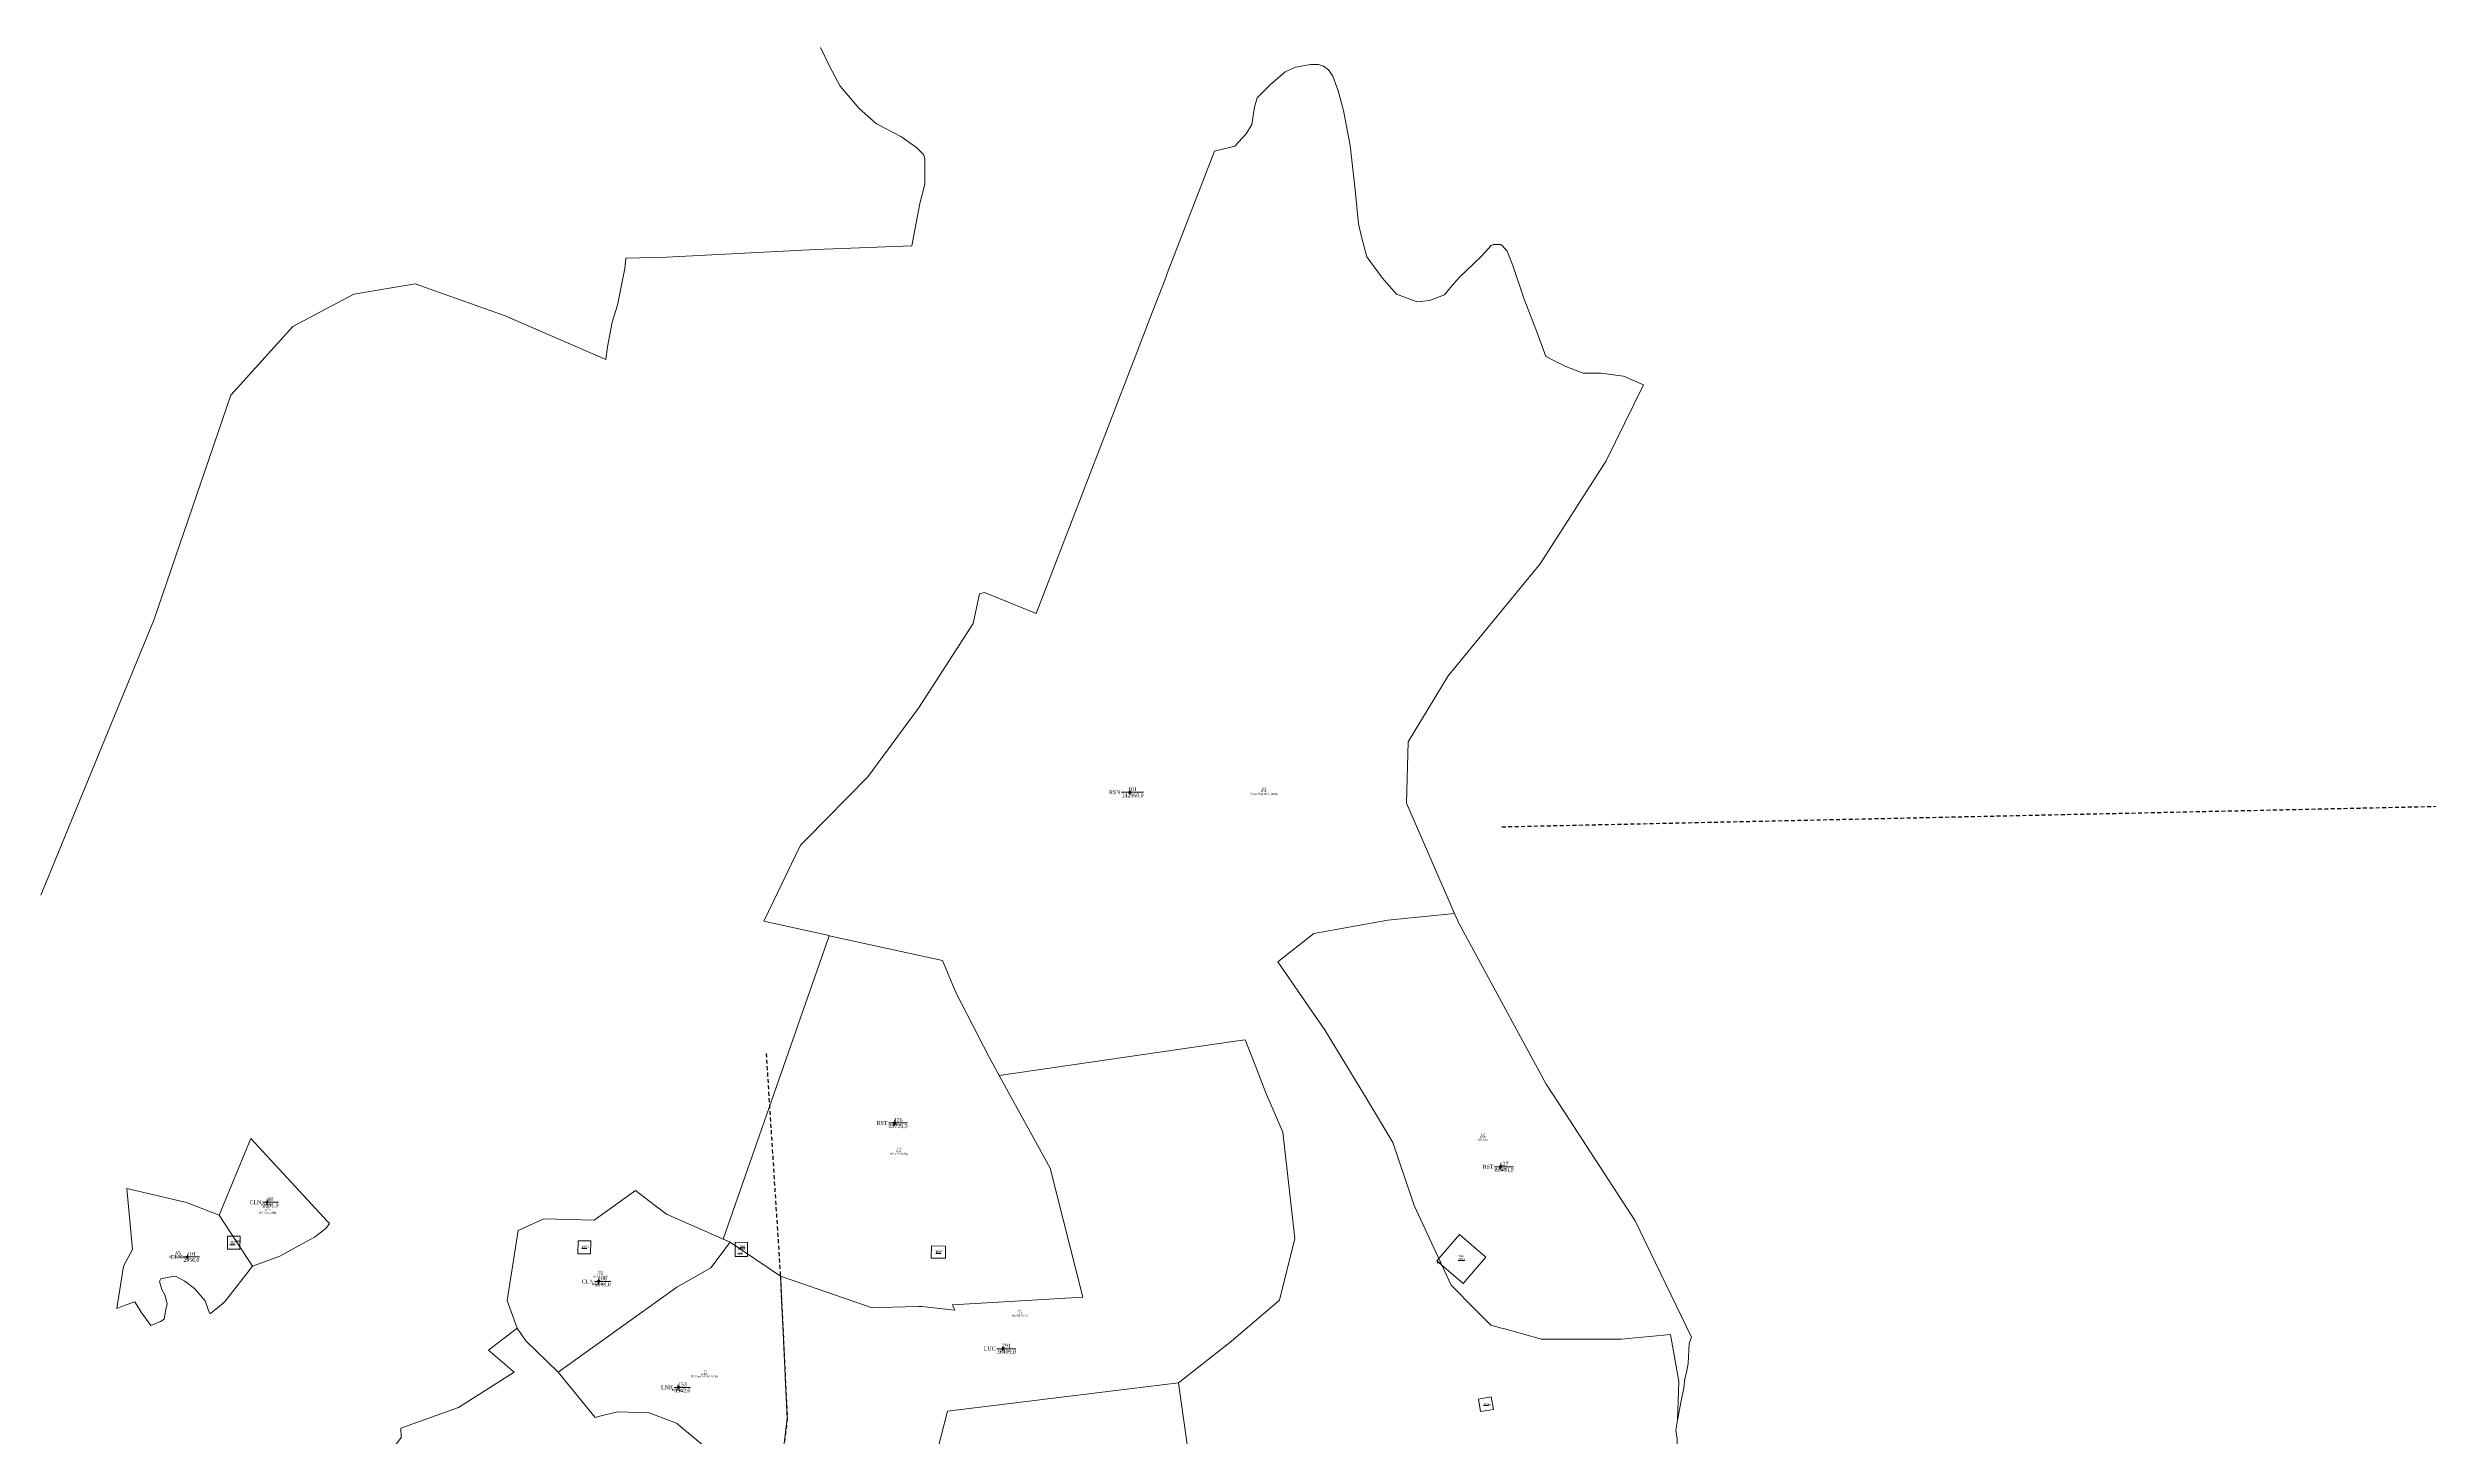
# Model space of a CAD drawing. Header units: metres. Extents: x 542180 to 550635, y 1840441 to 1846931.
# Drawn here: x 546615 to 547858, y 1842670 to 1843395 of the extents above; entities that cross this region are included whole.
import ezdxf
from ezdxf.enums import TextEntityAlignment as Align

# ---------------------------------------------------------------- set-up
doc = ezdxf.new("R2010")
doc.units = ezdxf.units.M
doc.header["$MEASUREMENT"] = 0
doc.linetypes.add('DGN Style 2', pattern=[3.355162, 2.013097, -1.342065])
for name, color, linetype, lineweight in [('Level 10', 7, 'Continuous', 0), ('Level 11', 7, 'Continuous', 0), ('Level 13', 7, 'Continuous', 0), ('Level 15', 7, 'Continuous', 0), ('Level 19', 7, 'Continuous', 0), ('Level 2', 7, 'Continuous', 0), ('Level 28', 7, 'Continuous', 0), ('Level 30', 7, 'Continuous', 0), ('Level 34', 7, 'Continuous', 0), ('Level 4', 7, 'Continuous', 0), ('Level 5', 7, 'Continuous', 0)]:
    doc.layers.add(name, color=color, linetype=linetype, lineweight=lineweight)
doc.styles.add('Style-Times New Roman', font='times.ttf')

# ---------------------------------------------------------------- blocks, each defined once
blk = doc.blocks.new('CENTRD')
at = {"layer": 'Level 11', "linetype": 'Continuous', "lineweight": 0}
h = blk.add_hatch(color=1, dxfattribs=at)
edge = h.paths.add_edge_path()
edge.add_arc((0, 0), 1.5, 0, 360)
at = {"layer": 'Level 11', "color": 1, "linetype": 'Continuous', "lineweight": 0}
for p, q in [((-6.25, 0), (-12.5, 0)), ((0, 6.25), (-6.25, 0)), ((-6.25, 0), (0, -6.25)), ((0, 12.5), (0, 6.25)), ((6.25, 0), (0, 6.25)), ((0, -6.25), (6.25, 0)), ((12.5, 0), (6.25, 0)), ((0, -6.25), (0, -12.5))]:
    blk.add_line(p, q, dxfattribs=at)
blk = doc.blocks.new('N_THUA_8')
at = {"layer": 'Level 13', "color": 1, "linetype": 'Continuous', "lineweight": 0}
blk.add_line((-4.318899, 0), (7.197101, 0), dxfattribs=at)
at = {"layer": 'Level 13', "color": 5, "linetype": 'Continuous', "lineweight": 0, "style": 'Style-Times New Roman'}
blk.add_text('101', height=2, dxfattribs=at).set_placement((1.439101, 1.6), align=Align.MIDDLE_CENTER)
at = {"layer": 'Level 2', "color": 3, "linetype": 'Continuous', "lineweight": 0, "style": 'Style-Times New Roman'}
blk.add_text('RSN', height=2, dxfattribs=at).set_placement((-4.918899, 0), align=Align.MIDDLE_RIGHT)
at = {"layer": 'Level 4', "color": 1, "linetype": 'Continuous', "lineweight": 0, "style": 'Style-Times New Roman'}
blk.add_text('142960,0', height=2, dxfattribs=at).set_placement((1.439101, -1.6), align=Align.MIDDLE_CENTER)
blk = doc.blocks.new('N_THUA_10')
at = {"layer": 'Level 13', "color": 1, "linetype": 'Continuous', "lineweight": 0}
blk.add_line((-3.124041, 0), (6.837959, 0), dxfattribs=at)
at = {"layer": 'Level 13', "color": 5, "linetype": 'Continuous', "lineweight": 0, "style": 'Style-Times New Roman'}
blk.add_text('126', height=2, dxfattribs=at).set_placement((1.856959, 1.6), align=Align.MIDDLE_CENTER)
at = {"layer": 'Level 2', "color": 3, "linetype": 'Continuous', "lineweight": 0, "style": 'Style-Times New Roman'}
blk.add_text('RST', height=2, dxfattribs=at).set_placement((-3.724041, 0), align=Align.MIDDLE_RIGHT)
at = {"layer": 'Level 4', "color": 1, "linetype": 'Continuous', "lineweight": 0, "style": 'Style-Times New Roman'}
blk.add_text('23723,0', height=2, dxfattribs=at).set_placement((1.856959, -1.6), align=Align.MIDDLE_CENTER)
blk = doc.blocks.new('N_THUA_11')
at = {"layer": 'Level 13', "color": 1, "linetype": 'Continuous', "lineweight": 0}
blk.add_line((-3.124041, 0), (6.837959, 0), dxfattribs=at)
at = {"layer": 'Level 13', "color": 5, "linetype": 'Continuous', "lineweight": 0, "style": 'Style-Times New Roman'}
blk.add_text('127', height=2, dxfattribs=at).set_placement((1.856959, 1.6), align=Align.MIDDLE_CENTER)
at = {"layer": 'Level 2', "color": 3, "linetype": 'Continuous', "lineweight": 0, "style": 'Style-Times New Roman'}
blk.add_text('RST', height=2, dxfattribs=at).set_placement((-3.724041, 0), align=Align.MIDDLE_RIGHT)
at = {"layer": 'Level 4', "color": 1, "linetype": 'Continuous', "lineweight": 0, "style": 'Style-Times New Roman'}
blk.add_text('22463,0', height=2, dxfattribs=at).set_placement((1.856959, -1.6), align=Align.MIDDLE_CENTER)
blk = doc.blocks.new('N_THUA_19')
at = {"layer": 'Level 13', "color": 1, "linetype": 'Continuous', "lineweight": 0}
blk.add_line((-2.429253, 0), (5.980747, 0), dxfattribs=at)
at = {"layer": 'Level 13', "color": 5, "linetype": 'Continuous', "lineweight": 0, "style": 'Style-Times New Roman'}
blk.add_text('80', height=2, dxfattribs=at).set_placement((1.775747, 1.6), align=Align.MIDDLE_CENTER)
at = {"layer": 'Level 2', "color": 3, "linetype": 'Continuous', "lineweight": 0, "style": 'Style-Times New Roman'}
blk.add_text('CLN', height=2, dxfattribs=at).set_placement((-3.029253, 0), align=Align.MIDDLE_RIGHT)
at = {"layer": 'Level 4', "color": 1, "linetype": 'Continuous', "lineweight": 0, "style": 'Style-Times New Roman'}
blk.add_text('2001,0', height=2, dxfattribs=at).set_placement((1.775747, -1.6), align=Align.MIDDLE_CENTER)
blk = doc.blocks.new('N_THUA_20')
at = {"layer": 'Level 13', "color": 1, "linetype": 'Continuous', "lineweight": 0}
blk.add_line((-2.138268, 0), (6.271732, 0), dxfattribs=at)
at = {"layer": 'Level 13', "color": 5, "linetype": 'Continuous', "lineweight": 0, "style": 'Style-Times New Roman'}
blk.add_text('101', height=2, dxfattribs=at).set_placement((2.066732, 1.6), align=Align.MIDDLE_CENTER)
at = {"layer": 'Level 2', "color": 3, "linetype": 'Continuous', "lineweight": 0, "style": 'Style-Times New Roman'}
blk.add_text('CLN', height=2, dxfattribs=at).set_placement((-2.738268, 0), align=Align.MIDDLE_RIGHT)
at = {"layer": 'Level 4', "color": 1, "linetype": 'Continuous', "lineweight": 0, "style": 'Style-Times New Roman'}
blk.add_text('2956,0', height=2, dxfattribs=at).set_placement((2.066732, -1.6), align=Align.MIDDLE_CENTER)
blk = doc.blocks.new('N_THUA_21')
at = {"layer": 'Level 13', "color": 1, "linetype": 'Continuous', "lineweight": 0}
blk.add_line((-2.042545, 0), (6.367455, 0), dxfattribs=at)
at = {"layer": 'Level 13', "color": 5, "linetype": 'Continuous', "lineweight": 0, "style": 'Style-Times New Roman'}
blk.add_text('106', height=2, dxfattribs=at).set_placement((2.162455, 1.6), align=Align.MIDDLE_CENTER)
at = {"layer": 'Level 2', "color": 3, "linetype": 'Continuous', "lineweight": 0, "style": 'Style-Times New Roman'}
blk.add_text('CLN', height=2, dxfattribs=at).set_placement((-2.642545, 0), align=Align.MIDDLE_RIGHT)
at = {"layer": 'Level 4', "color": 1, "linetype": 'Continuous', "lineweight": 0, "style": 'Style-Times New Roman'}
blk.add_text('6010,0', height=2, dxfattribs=at).set_placement((2.162455, -1.6), align=Align.MIDDLE_CENTER)
blk = doc.blocks.new('N_THUA_24')
at = {"layer": 'Level 13', "color": 1, "linetype": 'Continuous', "lineweight": 0}
blk.add_line((-2.008813, 0), (6.401187, 0), dxfattribs=at)
at = {"layer": 'Level 13', "color": 5, "linetype": 'Continuous', "lineweight": 0, "style": 'Style-Times New Roman'}
blk.add_text('153', height=2, dxfattribs=at).set_placement((2.196187, 1.6), align=Align.MIDDLE_CENTER)
at = {"layer": 'Level 2', "color": 3, "linetype": 'Continuous', "lineweight": 0, "style": 'Style-Times New Roman'}
blk.add_text('LNK', height=2, dxfattribs=at).set_placement((-2.608813, 0), align=Align.MIDDLE_RIGHT)
at = {"layer": 'Level 4', "color": 1, "linetype": 'Continuous', "lineweight": 0, "style": 'Style-Times New Roman'}
blk.add_text('8942,0', height=2, dxfattribs=at).set_placement((2.196187, -1.6), align=Align.MIDDLE_CENTER)
blk = doc.blocks.new('N_THUA_30')
at = {"layer": 'Level 13', "color": 1, "linetype": 'Continuous', "lineweight": 0}
blk.add_line((-3.247174, 0), (6.714826, 0), dxfattribs=at)
at = {"layer": 'Level 13', "color": 5, "linetype": 'Continuous', "lineweight": 0, "style": 'Style-Times New Roman'}
blk.add_text('291', height=2, dxfattribs=at).set_placement((1.733826, 1.6), align=Align.MIDDLE_CENTER)
at = {"layer": 'Level 2', "color": 3, "linetype": 'Continuous', "lineweight": 0, "style": 'Style-Times New Roman'}
blk.add_text('LUC', height=2, dxfattribs=at).set_placement((-3.847174, 0), align=Align.MIDDLE_RIGHT)
at = {"layer": 'Level 4', "color": 1, "linetype": 'Continuous', "lineweight": 0, "style": 'Style-Times New Roman'}
blk.add_text('36409,0', height=2, dxfattribs=at).set_placement((1.733826, -1.6), align=Align.MIDDLE_CENTER)

msp = doc.modelspace()

# ---------------------------------------------------------------- linework, layer by layer
at = {"layer": 'Level 10', "color": 7, "lineweight": 0}
for p, q in [((546704.47, 1842785.8), (546721.84, 1842759.22)), ((546971.33, 1842771.76), (546997.48, 1842753.92)), ((547205.25, 1842698.25), (547210.97, 1842657.44))]:
    msp.add_line(p, q, dxfattribs=at)
at = {"layer": 'Level 10', "color": 7, "lineweight": 0, "flags": 128}
for points in [[(547018.42, 1843395.49), (547023.1, 1843385.69), (547028.7, 1843375.34), (547038.63, 1843363.68), (547047.61, 1843355.6), (547060.33, 1843349.03), (547068.58, 1843343.28), (547072.14, 1843339.72), (547072.85, 1843337.59), (547072.85, 1843324.09), (547070.23, 1843313.97), (547066.15, 1843291.93), (547016, 1843290), (546938, 1843286), (546916.73, 1843285.43), (546916.31, 1843280.07), (546913.82, 1843267.93), (546912.49, 1843260.99), (546909.61, 1843252.05), (546908.46, 1843245.73), (546907.29, 1843239.26), (546906.44, 1843232.53), (546853.79, 1843255.35), (546806.81, 1843272.14), (546774.85, 1843266.64), (546743.05, 1843249.75), (546710.61, 1843213.94), (546670.34, 1843096.41), (546646.235, 1843037.7166), (546611.4222, 1842952.9507)], [(547022.88, 1842931.65), (547022.95, 1842931.84), (546988.76, 1842939.4), (547008.07, 1842978.93), (547011.0037, 1842981.9181), (547043.1, 1843014.61), (547069.67, 1843050.53), (547098.14, 1843094.73), (547101.38, 1843110.26), (547104, 1843111), (547131, 1843100), (547182.6896, 1843234), (547190.4045, 1843254), (547198.1193, 1843274), (547200, 1843278.8754), (547224.13, 1843341.43), (547234.71, 1843343.95), (547240.57, 1843350.4), (547243.66, 1843355.36), (547245, 1843364.33), (547246.38, 1843369.3), (547253.25, 1843376.18), (547261.02, 1843382.89), (547266.44, 1843385.3), (547274.15, 1843386.65), (547278.37, 1843386.65), (547281.03, 1843385.76), (547283.57, 1843383.91), (547285.96, 1843380.46), (547288.73, 1843372.86), (547291.37, 1843362.66), (547294.84, 1843344.41), (547297.59, 1843321.27), (547299.21, 1843303.37), (547300.95, 1843295.96), (547303.71, 1843286.27), (547311.79, 1843275.05), (547319.16, 1843266.69), (547329.89, 1843262.73), (547336.41, 1843263.39), (547344.15, 1843266.37), (547347.28, 1843270.12), (547351.81, 1843275.4), (547363.23, 1843286.45), (547368.57, 1843292.13), (547369.6, 1843292.71), (547373.41, 1843292.71), (547374.19, 1843292.13), (547376.89, 1843289.16), (547379.91, 1843281.76), (547385.76, 1843264.18), (547392.41, 1843247.07), (547397.11, 1843234.13), (547407.48, 1843228.94), (547416.58, 1843225.52), (547425.85, 1843225.52), (547437.66, 1843223.83), (547448.02, 1843219.39), (547428.53, 1843179.65), (547394.08, 1843125.94), (547346.01, 1843067.42), (547325.18, 1843032.96), (547324.38, 1843000.88), (547349.42, 1842943.41)], [(547465.8698, 1842678.789), (547466.43, 1842699.03), (547462.18, 1842723.52), (547436.54, 1842721.13), (547394.88, 1842721.13), (547374.97, 1842726.56), (547373.8644, 1842726.8614), (547368.44, 1842728.34), (547360.3477, 1842736.4401), (547347.61, 1842749.19), (547328.39, 1842790.87), (547327.4753, 1842793.5496), (547317.17, 1842823.74), (547303.3656, 1842846.6533), (547281.92, 1842882.25), (547257.1, 1842918.17), (547275.94, 1842932.86), (547314.62, 1842939.84), (547349.42, 1842943.41)], [(547349.42, 1842943.41), (547351.62, 1842938.35), (547397.29, 1842854.19), (547406.8, 1842839.59), (547443.75, 1842782.84), (547473.17, 1842722.15), (547471.84, 1842718.8), (547471.34, 1842708.28), (547470.5, 1842703.7), (547469.56, 1842700.47), (547469.03, 1842695.73), (547467.69, 1842688.8), (547465.8698, 1842678.789)], [(546971.33, 1842771.76), (546967.69, 1842773.35), (547009.1681, 1842892.3205), (547022.88, 1842931.65)], [(547022.88, 1842931.65), (547082.16, 1842918.79), (547088.1462, 1842904.2338), (547089.18, 1842901.72), (547106.24, 1842868.59), (547111.71, 1842858.67)], [(547205.25, 1842698.25), (547233.02, 1842719.97), (547258.06, 1842741.44), (547266.1, 1842773.64), (547259.84, 1842829.1), (547250.9, 1842849.67), (547243.1963, 1842869.5975), (547240.18, 1842877.4), (547233.591, 1842876.4394), (547111.71, 1842858.67)], [(547111.71, 1842858.67), (547138.35, 1842810.35), (547155.41, 1842743.07), (547087.29, 1842739), (547088.6, 1842736.28), (547071.2473, 1842738.0392), (547069.76, 1842738.19), (547049.0336, 1842737.5961), (547045.33, 1842737.49), (546997.48, 1842753.92)], [(546704.47, 1842785.8), (546721.05, 1842825.86), (546761.0459, 1842782.5627), (546762.12, 1842781.4), (546760.23, 1842778.81), (546754.29, 1842774.36), (546746.5999, 1842770.1619), (546736.21, 1842764.49), (546721.84, 1842759.22)], [(546704.47, 1842785.8), (546687.45, 1842792.35), (546656.25, 1842799.75), (546659.32, 1842767.93), (546654.51, 1842759.18), (546651.01, 1842737), (546655.4, 1842738.77), (546660.5, 1842740.64), (546663.74, 1842735.21), (546668.92, 1842728.28), (546673.89, 1842730.36), (546675.84, 1842731.59), (546676.62, 1842736.64), (546677.3, 1842739.51), (546676.19, 1842744.26), (546674.52, 1842746.97), (546673.3, 1842751.1), (546674.14, 1842752.65), (546679.31, 1842753.64), (546681.72, 1842754.02), (546686.51, 1842751.32), (546691.72, 1842747.57), (546697.12, 1842741.06), (546699.45, 1842734.66), (546700.0158, 1842734.413), (546706.57, 1842739.86), (546707.8926, 1842741.0126), (546721.84, 1842759.22)], [(546860.07, 1842726.76), (546854.83, 1842741.26), (546860.63, 1842777.82), (546874.06, 1842783.87), (546900.26, 1842783.27), (546921.88, 1842798.65), (546928.7213, 1842793.4239), (546938.06, 1842786.29), (546971.33, 1842771.76)], [(546881.54, 1842703.78), (546917.0007, 1842729.2892), (546943.4, 1842748.28), (546961.19, 1842758.23), (546971.33, 1842771.76)], [(546997.48, 1842753.92), (547001.06, 1842679.57), (546997.97, 1842653.77), (546974.4, 1842627.83), (546970.32, 1842620.04), (546964.9, 1842623.49), (546962.23, 1842625.04), (546956.35, 1842629.44)], [(546787.48, 1842621.8), (546784.47, 1842629.03), (546780.85, 1842637.72), (546779.88, 1842646.9), (546779.56, 1842650.78), (546781.93, 1842654.01), (546784.58, 1842657.59), (546790.34, 1842660.61), (546795.5, 1842664.35), (546799.55, 1842669.76), (546799.38, 1842674.56), (546829.4, 1842685.32), (546858.43, 1842703.9), (546845.16, 1842715.26), (546860.07, 1842726.76)], [(546860.07, 1842726.76), (546864.53, 1842720.13), (546881.54, 1842703.78)], [(546881.54, 1842703.78), (546900.79, 1842680.2), (546902.4787, 1842680.6131), (546912.44, 1842683.05), (546928.99, 1842682.68), (546943.18, 1842677.21), (546959.98, 1842663.26), (546962.32, 1842657.63), (546960.68, 1842638.98), (546956.35, 1842629.44)], [(547030.34, 1842618.36), (547030.88, 1842626.74), (547074.77, 1842644.8), (547084.76, 1842683.4), (547171.2137, 1842694.0551), (547205.25, 1842698.25)], [(547453.06, 1842647.38), (547453.67, 1842649.42), (547454.6062, 1842650.0507), (547455.57, 1842650.7), (547459.67, 1842651.59), (547464.73, 1842653.71), (547465.4, 1842660.58), (547465.6, 1842669.04), (547464.91, 1842673.51), (547465.8698, 1842678.789)]]:
    msp.add_lwpolyline(points, dxfattribs=at)
at = {"layer": 'Level 30', "color": 5, "linetype": 'Continuous', "lineweight": 0, "flags": 128}
for points in [[(546715.4795, 1842774.8389), (546708.8801, 1842774.9272), (546708.7891, 1842768.1278), (546715.3885, 1842768.0395), (546715.4795, 1842774.8389)], [(546898.4632, 1842772.3906), (546891.8638, 1842772.4789), (546891.7728, 1842765.6795), (546898.3722, 1842765.5912), (546898.4632, 1842772.3906)], [(547365.8165, 1842763.8963), (547353.9742, 1842750.0761), (547340.1539, 1842761.9184), (547351.9963, 1842775.7387), (547365.8165, 1842763.8963)], [(546980.3599, 1842771.5943), (546973.9604, 1842771.6799), (546973.8614, 1842764.2806), (546980.2608, 1842764.1949), (546980.3599, 1842771.5943)], [(547083.7513, 1842769.7118), (547076.3519, 1842769.8085), (547076.2683, 1842763.409), (547083.6677, 1842763.3123), (547083.7513, 1842769.7118)], [(547369.6862, 1842684.3964), (547368.5876, 1842690.9044), (547361.8825, 1842689.7725), (547362.981, 1842683.2646), (547369.6862, 1842684.3964)]]:
    msp.add_lwpolyline(points, dxfattribs=at)
at = {"layer": 'Level 34', "color": 2, "linetype": 'DGN Style 2', "lineweight": 30}
for p, q in [((547902.76, 1843000), (547372.96, 1842988.42)), ((546990.04, 1842870.3), (546997.48, 1842753.92)), ((546997.48, 1842753.92), (547001.06, 1842679.57)), ((547001.06, 1842679.57), (546997.97, 1842653.77))]:
    msp.add_line(p, q, dxfattribs=at)

# ---------------------------------------------------------------- block references
at = {"layer": 'Level 11', "color": 1, "linetype": 'Continuous', "lineweight": 0, "xscale": 0.1, "yscale": 0.1, "zscale": 0.1}
for p in [(547179.9, 1843006.64), (547057.08, 1842833.96), (547373.42, 1842811.1), (546729.54, 1842792.54), (546687.94, 1842764.02), (546902.53, 1842751.22), (547113.69, 1842716.1), (546944.12, 1842695.9)]:
    msp.add_blockref('CENTRD', p, dxfattribs=at)
at = {"layer": 'Level 2', "color": 3, "linetype": 'Continuous', "lineweight": 0}
for name, p in [('N_THUA_8', (547179.9, 1843006.64)), ('N_THUA_10', (547057.08, 1842833.96)), ('N_THUA_11', (547373.42, 1842811.1)), ('N_THUA_19', (546729.54, 1842792.54)), ('N_THUA_20', (546687.94, 1842764.02)), ('N_THUA_21', (546902.53, 1842751.22)), ('N_THUA_30', (547113.69, 1842716.1)), ('N_THUA_24', (546944.12, 1842695.9))]:
    msp.add_blockref(name, p, dxfattribs=at)

# ---------------------------------------------------------------- texts
at = {"layer": 'Level 15', "color": 1, "linetype": 'Continuous', "lineweight": 0, "char_height": 1, "attachment_point": 5, "line_spacing_factor": 0.790495, "style": 'Style-Times New Roman'}
for s, insert in [('101\\PRSN\\PCộng đồng thôn Ruộng', (547249.919025, 1843007.08719)), ('127\\PRST\\PHồ Xăm', (547364.347727, 1842826.559261)), ('126\\PRST\\PHồ Văn Buông', (547059.48915, 1842818.992484)), ('80\\PCLN\\PHồ Văn Khâm', (546729.919914, 1842788.487956)), ('101\\PCLN\\PHồ Văn Buông', (546683.037868, 1842765.328923)), ('106\\PCLN\\PHồ Văn Nhề', (546903.490957, 1842755.000931)), ('291\\PLUC\\PHồ Văn Tuấn', (547122.459907, 1842734.567797)), ('153\\PLNK\\PHồ Văn Chê (Pả A Dở)', (546957.813604, 1842702.753412))]:
    msp.add_mtext(s, dxfattribs=dict(at, insert=insert))
at = {"layer": 'Level 19', "color": 2, "linetype": 'Continuous', "lineweight": 0, "char_height": 1, "attachment_point": 5, "line_spacing_factor": 0.790495, "style": 'Style-Times New Roman'}
for s, insert in [('1\\P126\\PAO842454', (547057.08, 1842833.96)), ('1\\P127\\PAO842478', (547373.42, 1842811.1)), ('9\\P80\\PBG287086', (546729.54, 1842792.54)), ('9\\P106\\PBG287113', (546902.53, 1842751.22)), ('9\\P153\\PBG287047', (546944.12, 1842695.9))]:
    msp.add_mtext(s, dxfattribs=dict(at, insert=insert))
at = {"layer": 'Level 28', "color": 1, "lineweight": 0, "style": 'Style-Times New Roman'}
for s, p in [('TD31', (546710.340976, 1842771.044212)), ('TD30', (546893.906085, 1842768.8268)), ('TD28', (546975.12337, 1842767.709881)), ('TD27', (547078.306517, 1842766.189578)), ('TD26', (547350.541093, 1842763.939698)), ('TD25', (547364.517622, 1842686.180247))]:
    msp.add_text(s, height=1.069944, dxfattribs=at).set_placement(p)
at = {"layer": 'Level 5', "color": 5, "linetype": 'Continuous', "lineweight": 0, "style": 'Style-Times New Roman'}
for s, p in [('%%u11,0%%U', (546714.160315, 1842772.933612)), ('%%u34,0%%U', (546711.461163, 1842771.001505)), ('%%u45,0%%U', (546895.118, 1842769.03505)), ('%%u23,0%%U', (546976.455999, 1842766.245457)), ('%%u24,0%%U', (546977.724139, 1842769.523113)), ('%%u47,0%%U', (547080.0098, 1842766.5604)), ('%%u3,0%%U', (547341.372103, 1842761.570441)), ('%%u329,0%%U', (547353.082011, 1842762.918525)), ('%%u45,0%%U', (547365.784336, 1842687.08447))]:
    msp.add_text(s, height=1, dxfattribs=at).set_placement(p, align=Align.MIDDLE_CENTER)

doc.saveas('drawing.dxf')
